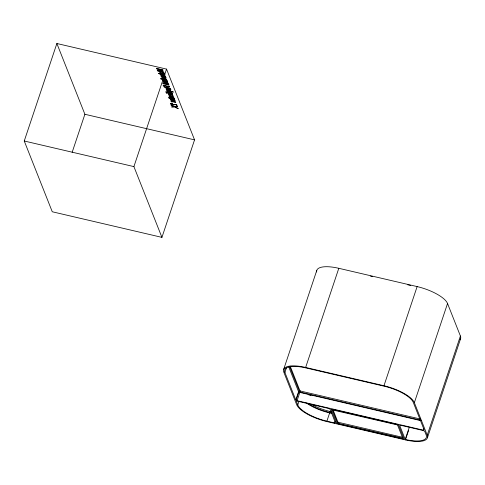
<?xml version="1.0" encoding="UTF-8"?>
<svg xmlns="http://www.w3.org/2000/svg" width="485" height="485" viewBox="0 0 485 485"><rect width="100%" height="100%" fill="white"/><g stroke="black" fill="none" stroke-linecap="round" stroke-linejoin="round"><path stroke-width="0.73" d="M24.25 141.008L56.872 43.505L166.537 69.106L194.552 139.868L161.929 237.371L52.265 211.769L24.25 141.008L133.908 166.604L161.929 237.371M72.174 152.266L84.887 114.272L56.872 43.505M133.908 166.604L166.537 69.106M283.573 369.673L316.747 270.521M284.901 372.444A26.572 8.869 18.5 0 1 305.811 367.909L384.144 386.193A26.572 8.869 18.5 0 1 413.275 402.411L424.175 429.94L423.266 430.14L297.069 400.683L295.801 399.973L284.901 372.444L286.58 367.418M460.404 336.008L427.224 435.16A27.73 9.257 18.5 0 1 405.405 439.895L327.078 421.611A27.73 9.257 18.5 0 1 296.674 404.684L283.81 372.189A27.73 9.257 18.5 0 1 305.635 367.454L338.809 268.302L417.136 286.587A27.73 9.257 18.5 0 1 447.54 303.513L460.404 336.008A27.73 9.257 18.5 0 1 459.974 339.785M295.801 399.973L298.687 391.353M296.22 399.707L299.106 391.086M420.974 420.289L300.1 392.074L299.578 391.777L299.924 390.746L290.206 366.205M297.069 400.683L299.948 392.056M300.1 392.074L300.445 391.037L299.924 390.746M297.766 404.939L296.335 401.325L297.244 401.131L328.794 408.497L330.061 409.201L335.42 422.738L334.511 422.938L326.896 421.162A26.572 8.869 18.5 0 1 297.766 404.939L298.966 401.344M308.151 403.605A25.42 8.487 18.5 0 0 329.485 412.444L329.83 411.413L331.261 411.747M326.896 421.162L329.782 412.535M334.511 422.938L334.996 421.501M337.524 423.059L332.31 409.898L397.063 424.842L397.585 425.133L402.799 438.301L338.045 423.35L337.524 423.059L337.869 422.029L332.928 409.558M338.045 423.35L338.391 422.32L337.869 422.029M427.224 435.16L414.36 402.665A27.73 9.257 18.5 0 0 383.962 385.739L417.136 286.587M402.423 438.379L402.768 437.349L338.391 422.32M414.36 402.665L447.54 303.513M405.224 439.446L399.688 425.454L400.598 425.26L423.441 430.589L424.708 431.298L426.139 434.906A26.572 8.869 18.5 0 1 405.224 439.446L409.316 427.23M405.405 439.895L408.528 430.559M423.266 430.14L423.745 428.704M427.467 437.682L460.641 338.53M84.887 114.272L194.552 139.868M370.467 276.104L372.662 276.614M407.8 284.816L410.728 285.501M305.635 367.454L383.962 385.739M300.445 391.037L420.586 419.082M420.895 420.677L299.833 392.42L298.566 391.71L288.757 366.933M308.812 394.923L311.012 395.439M329.485 412.444L331.631 412.947M331.74 413.384L329.661 412.899A26.572 8.869 18.5 0 1 306.49 403.053M289.587 366.539L299.578 391.777M316.687 271.976A27.73 9.257 18.5 0 1 338.809 268.302M329.83 411.413A25.42 8.487 18.5 0 1 311.261 404.278M172.63 95.66L171.696 95.891L172.593 96.303A1.722 0.576 18.5 0 0 173.23 96.182C173.26 93.605 164.573 93.69 170.356 95.866L169.016 94.702L171.987 95.157A1.037 0.346 18.5 0 1 172.551 95.527L172.63 95.66M162.045 78.564C162.845 79.394 164.93 77.836 166.658 79.34L161.802 77.903L162.742 78.406L162.045 78.564M171.205 101.704C172.005 102.535 174.091 100.977 175.825 102.48L170.962 101.05L171.902 101.553L171.205 101.704M162.311 72.999C162.663 75.169 165.155 72.52 162.311 72.999M171.799 96.97C172.157 99.146 174.642 96.497 171.799 96.97M168.968 85.027L164.227 84.032L162.651 83.074L168.168 84.384L168.968 85.027M174.745 99.625L170.005 98.625L168.428 97.667L173.945 98.976L174.745 99.625M164.87 74.617L160.602 73.484L159.565 72.332L160.456 72.119L160.971 72.501C158.922 72.514 162.19 74.405 162.075 72.477C162.857 72.313 165.464 73.374 163.991 74.041L164.87 74.617M174.364 98.594L170.096 97.461L169.059 96.309L169.944 96.097L170.465 96.479C168.41 96.491 171.684 98.382 171.563 96.454C172.351 96.291 174.958 97.352 173.484 98.012L174.364 98.594M171.926 92.338L170.896 92.653L168.568 92.132A2.11 0.703 18.5 0 1 167.434 91.598L166.895 90.877L167.434 90.64L166.676 90.174L173.4 92.047L170.987 91.483L171.926 92.338M165.518 77.703L164.742 77.897L164.87 78.218C170.465 76.872 154.424 74.429 164.257 78.103L163.688 76.666L165.518 77.703M170.387 90.004L169.611 90.198L169.744 90.519C175.334 89.173 159.292 86.73 169.126 90.404L168.556 88.967L170.387 90.004M168.356 83.341C166.931 84.111 164.106 83.305 163.257 81.801A2.073 0.691 18.5 0 1 163.736 81.48L166.998 82.135L168.356 83.341M175.376 101.062C173.945 101.832 171.126 101.025 170.277 99.522A2.073 0.691 18.5 0 1 170.75 99.201L174.018 99.861L175.376 101.062M163.227 79.934C166.737 83.317 168.483 79.492 163.227 79.934M161.893 76.557L163.487 77.618L163.057 76.527L161.893 76.557M166.761 88.858L168.362 89.919L167.925 88.828L166.761 88.858M170.623 103.372L170.696 103.996L171.763 104.73A2.025 0.679 18.5 0 0 172.812 105.081L175.94 104.505L176.51 105.936L177.261 106.112L176.546 104.311C175.752 104.584 168.386 104.493 172.624 103.76L172.49 103.42L170.623 103.372M167.537 81.316L166.246 81.559L163.36 80.734A1.898 0.63 18.5 0 1 162.62 80.177L162.984 79.576L160.505 78.703L167.01 80.225L167.131 80.528L166.525 80.389L167.537 81.316M171.205 92.108C166.367 92.817 167.192 88.882 171.205 92.108M167.664 83.135L165.33 82.953L163.96 82.013A1.146 0.382 18.5 0 1 164.367 81.832L166.967 82.438L167.664 83.135M174.679 100.856L172.345 100.674L170.981 99.734A1.146 0.382 18.5 0 1 171.381 99.558L173.982 100.165L174.679 100.856M166.525 87.197L164.736 86.967L163.948 85.621L166.161 86.136L166.525 87.197M167.04 87.603L164.276 87.106L163.045 85.081L169.532 86.591L169.677 86.96L166.895 86.306L167.47 87.494L170.241 88.379L170.417 88.828L167.04 87.603M163.306 74.932L162.802 75.066L165.597 76.66L162.323 75.175L160.85 75.508L160.687 75.09L162.36 74.714L158.468 73.514L165.082 75.345L163.306 74.932M332.055 409.255L331.146 409.455L336.511 422.993L337.778 423.702L403.047 438.937L403.957 438.737L398.597 425.2L397.33 424.496L332.055 409.255M177.358 106.354L174.412 106.542L170.896 104.899L173.83 106.621L171.617 106.724L171.787 107.161L174.594 106.997L178.292 108.719L175.158 106.918L177.528 106.797L177.358 106.354M162.42 70.925L157.237 70.41L157.443 70.925L163.93 72.441L158.322 70.828L163.493 71.337L157.57 68.925L163.045 70.21L162.905 69.864L156.425 68.349L156.631 68.87L162.42 70.925M172.223 93.393L165.737 91.883L172.357 93.726L172.223 93.393M166.967 92.914L166.064 92.708L167.101 93.253L166.967 92.914M172.551 94.217L167.846 93.12L172.684 94.557L172.551 94.217"/></g></svg>
